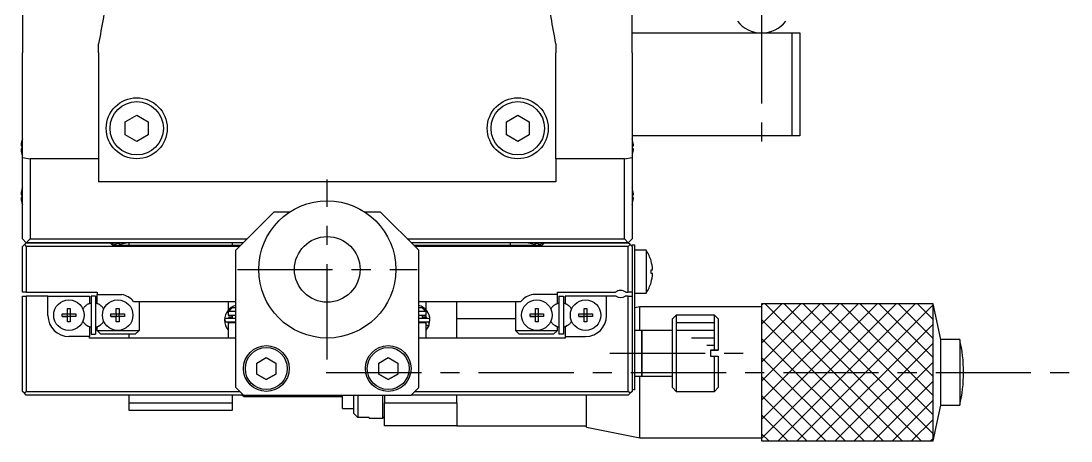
# Model space of a CAD drawing. Extents: x -524 to 387, y 9 to 736.
# Drawn here: x -176.3 to -38.5, y 322.9 to 378 of the extents above; entities that cross this region are included whole.
import ezdxf

# ---------------------------------------------------------------- set-up
doc = ezdxf.new("R2010")
doc.units = 0
doc.header["$LTSCALE"] = 10
doc.linetypes.add('CENTER', pattern=[2, 1.25, -0.25, 0.25, -0.25])
doc.linetypes.add('DASHED', pattern=[3.5, 2, -1.5])
doc.layers.get('0').update_dxf_attribs({"linetype": 'CONTINUOUS'})
doc.layers.add('CENTER', color=1, linetype='CENTER')

msp = doc.modelspace()

# ---------------------------------------------------------------- linework, layer by layer
at = {"color": 7, "linetype": 'CONTINUOUS'}
for p, q in [((-176.07803, 381.930577), (-176.07803, 373.818982)), ((-96.07803, 373.818982), (-96.07803, 381.930577)), ((-96.07803, 376.429226), (-75.07803, 376.429226)), ((-75.07803, 362.929226), (-75.07803, 376.429226)), ((-75.07803, 376.429226), (-74.07803, 376.429226)), ((-74.07803, 376.429226), (-74.07803, 362.929226)), ((-166.07803, 373.818982), (-166.07803, 374.985984)), ((-106.07803, 374.985984), (-106.07803, 373.818982)), ((-176.07803, 360.105553), (-176.07803, 373.818982)), ((-166.07803, 373.818982), (-166.07803, 359.929226)), ((-106.07803, 359.929226), (-106.07803, 373.818982)), ((-96.07803, 373.818982), (-96.07803, 360.105553)), ((-162.57803, 364.795251), (-161.07803, 365.661277)), ((-161.07803, 365.661277), (-159.57803, 364.795251)), ((-112.57803, 364.795251), (-111.07803, 365.661277)), ((-111.07803, 365.661277), (-109.57803, 364.795251)), ((-162.57803, 363.0632), (-162.57803, 364.795251)), ((-159.57803, 364.795251), (-159.57803, 363.0632)), ((-112.57803, 363.0632), (-112.57803, 364.795251)), ((-109.57803, 364.795251), (-109.57803, 363.0632)), ((-161.07803, 362.197175), (-162.57803, 363.0632)), ((-159.57803, 363.0632), (-161.07803, 362.197175)), ((-111.07803, 362.197175), (-112.57803, 363.0632)), ((-109.57803, 363.0632), (-111.07803, 362.197175)), ((-75.07803, 362.929226), (-96.07803, 362.929226)), ((-74.07803, 362.929226), (-75.07803, 362.929226)), ((-176.267889, 361.609226), (-176.147552, 361.609226)), ((-176.147552, 361.249226), (-176.267889, 361.249226)), ((-176.152174, 362.317842), (-176.147552, 362.315587)), ((-176.152174, 362.317842), (-176.147552, 362.315587)), ((-176.147552, 361.609226), (-176.147552, 361.249226)), ((-96.008508, 362.315587), (-96.003886, 362.317842)), ((-96.008508, 362.315587), (-96.003886, 362.317842)), ((-96.008508, 361.249226), (-96.008508, 361.609226)), ((-96.008508, 361.609226), (-95.888171, 361.609226)), ((-95.888171, 361.249226), (-96.008508, 361.249226)), ((-176.147552, 360.542864), (-176.152174, 360.54061)), ((-176.147552, 360.542864), (-176.152174, 360.54061)), ((-176.07803, 360.105553), (-175.07803, 359.929226)), ((-176.07803, 349.429226), (-176.07803, 360.105553)), ((-175.07803, 359.929226), (-175.07803, 349.429226)), ((-166.07803, 359.929226), (-175.07803, 359.929226)), ((-166.07803, 359.929226), (-166.07803, 356.929226)), ((-106.07803, 359.929226), (-106.07803, 356.929226)), ((-97.07803, 359.929226), (-106.07803, 359.929226)), ((-97.07803, 359.929226), (-96.07803, 360.105553)), ((-97.07803, 349.429226), (-97.07803, 359.929226)), ((-96.07803, 360.105553), (-96.07803, 349.429226)), ((-96.003886, 360.54061), (-96.008508, 360.542864)), ((-96.003886, 360.54061), (-96.008508, 360.542864)), ((-106.07803, 356.929226), (-166.07803, 356.929226)), ((-176.152174, 355.917842), (-176.147552, 355.915587)), ((-176.152174, 355.917842), (-176.147552, 355.915587)), ((-96.008508, 355.915587), (-96.003886, 355.917842)), ((-96.008508, 355.915587), (-96.003886, 355.917842)), ((-176.267889, 355.209226), (-176.147552, 355.209226)), ((-176.147552, 354.849226), (-176.267889, 354.849226)), ((-176.147552, 354.142864), (-176.152174, 354.14061)), ((-176.147552, 354.142864), (-176.152174, 354.14061)), ((-176.147552, 355.209226), (-176.147552, 354.849226)), ((-96.008508, 354.849226), (-96.008508, 355.209226)), ((-96.008508, 355.209226), (-95.888171, 355.209226)), ((-95.888171, 354.849226), (-96.008508, 354.849226)), ((-96.003886, 354.14061), (-96.008508, 354.142864)), ((-96.003886, 354.14061), (-96.008508, 354.142864)), ((-143.07803, 352.929226), (-148.07803, 347.929226)), ((-141.052967, 352.929226), (-143.07803, 352.929226)), ((-129.07803, 352.929226), (-131.103093, 352.929226)), ((-124.07803, 347.929226), (-129.07803, 352.929226)), ((-176.07803, 349.429226), (-175.57803, 348.929226)), ((-175.82803, 348.679226), (-176.07803, 348.429226)), ((-175.57803, 348.929226), (-175.82803, 348.679226)), ((-175.82803, 348.679226), (-175.57803, 348.429226)), ((-175.57803, 348.929226), (-175.07803, 349.429226)), ((-175.57803, 348.929226), (-164.57803, 348.929226)), ((-164.57803, 348.929226), (-175.57803, 348.929226)), ((-175.07803, 349.429226), (-146.57803, 349.429226)), ((-164.22803, 348.579226), (-164.57803, 348.929226)), ((-147.07803, 348.929226), (-164.57803, 348.929226)), ((-164.466646, 348.855082), (-164.464391, 348.859704)), ((-164.466646, 348.855082), (-164.464391, 348.859704)), ((-163.75803, 348.859704), (-163.39803, 348.859704)), ((-163.75803, 348.739367), (-163.75803, 348.859704)), ((-163.39803, 348.859704), (-163.39803, 348.739367)), ((-162.691668, 348.859704), (-162.689414, 348.855082)), ((-162.691668, 348.859704), (-162.689414, 348.855082)), ((-162.07803, 348.579226), (-162.07803, 348.929226)), ((-148.57803, 348.929226), (-148.57803, 348.579226)), ((-125.57803, 349.429226), (-97.07803, 349.429226)), ((-107.57803, 348.929226), (-125.07803, 348.929226)), ((-112.07803, 348.929226), (-112.07803, 348.579226)), ((-109.466646, 348.855082), (-109.464391, 348.859704)), ((-109.466646, 348.855082), (-109.464391, 348.859704)), ((-108.75803, 348.859704), (-108.39803, 348.859704)), ((-108.75803, 348.739367), (-108.75803, 348.859704)), ((-108.39803, 348.859704), (-108.39803, 348.739367)), ((-107.57803, 348.929226), (-107.92803, 348.579226)), ((-107.691668, 348.859704), (-107.689414, 348.855082)), ((-107.691668, 348.859704), (-107.689414, 348.855082)), ((-107.57803, 348.929226), (-96.57803, 348.929226)), ((-96.57803, 348.929226), (-107.57803, 348.929226)), ((-97.07803, 349.429226), (-96.57803, 348.929226)), ((-96.57803, 348.929226), (-96.07803, 349.429226)), ((-96.32803, 348.679226), (-96.57803, 348.929226)), ((-96.57803, 348.429226), (-96.32803, 348.679226)), ((-96.07803, 348.429226), (-96.32803, 348.679226)), ((-96.07803, 348.629226), (-95.77803, 348.629226)), ((-96.07803, 348.429226), (-96.07803, 348.629226)), ((-95.77803, 348.629226), (-95.77803, 346.629226)), ((-176.07803, 342.429226), (-176.07803, 348.429226)), ((-175.57803, 348.429226), (-175.57803, 342.429226)), ((-147.57803, 348.429226), (-175.57803, 348.429226)), ((-147.42803, 348.579226), (-164.22803, 348.579226)), ((-148.07803, 329.929226), (-148.07803, 347.929226)), ((-107.92803, 348.579226), (-124.72803, 348.579226)), ((-96.57803, 348.429226), (-124.57803, 348.429226)), ((-124.07803, 329.929226), (-124.07803, 347.929226)), ((-96.57803, 342.429226), (-96.57803, 348.429226)), ((-96.07803, 348.429226), (-96.07803, 342.429226)), ((-94.235567, 347.929226), (-95.77803, 347.929226)), ((-94.235567, 347.929226), (-94.235567, 342.329226)), ((-95.77803, 346.629226), (-95.77803, 331.629226)), ((-93.584825, 346.528365), (-93.578657, 346.531374)), ((-93.584825, 344.869226), (-93.584825, 345.389226)), ((-93.584825, 345.389226), (-93.391568, 345.389226)), ((-93.391568, 344.869226), (-93.584825, 344.869226)), ((-93.578657, 343.727078), (-93.584825, 343.730087)), ((-175.57803, 342.429226), (-176.07803, 342.429226)), ((-176.07803, 329.429226), (-176.07803, 341.929226)), ((-176.07803, 341.929226), (-175.57803, 341.929226)), ((-175.57803, 342.429226), (-166.27803, 342.429226)), ((-175.57803, 341.929226), (-175.57803, 329.429226)), ((-172.72803, 341.929226), (-175.57803, 341.929226)), ((-172.72803, 339.379226), (-172.72803, 341.929226)), ((-172.72803, 341.929226), (-167.27803, 341.929226)), ((-167.27803, 341.929226), (-167.27803, 340.973638)), ((-167.07803, 341.929226), (-167.07803, 336.929226)), ((-166.47803, 341.929226), (-167.07803, 341.929226)), ((-167.07803, 341.929226), (-167.07803, 340.988121)), ((-166.47803, 341.929226), (-166.47803, 336.929226)), ((-166.27803, 342.429226), (-166.27803, 342.129226)), ((-166.27803, 342.129226), (-163.056015, 342.129226)), ((-166.27803, 340.973638), (-166.27803, 342.129226)), ((-105.87803, 342.129226), (-109.100045, 342.129226)), ((-105.87803, 342.429226), (-98.239468, 342.429226)), ((-105.87803, 342.129226), (-105.87803, 342.429226)), ((-105.87803, 340.973638), (-105.87803, 342.129226)), ((-105.67803, 341.929226), (-105.67803, 336.929226)), ((-105.67803, 341.929226), (-105.07803, 341.929226)), ((-105.07803, 341.929226), (-105.07803, 336.929226)), ((-105.07803, 341.929226), (-105.07803, 340.988121)), ((-104.87803, 341.929226), (-104.87803, 340.973638)), ((-99.42803, 341.929226), (-104.87803, 341.929226)), ((-99.42803, 339.379226), (-99.42803, 341.929226)), ((-98.17803, 341.929226), (-99.42803, 341.929226)), ((-96.57803, 341.929226), (-96.97803, 341.929226)), ((-96.916592, 342.429226), (-96.57803, 342.429226)), ((-96.07803, 342.429226), (-96.57803, 342.429226)), ((-96.57803, 329.429226), (-96.57803, 341.929226)), ((-96.57803, 341.929226), (-96.07803, 341.929226)), ((-96.07803, 342.429226), (-96.07803, 341.929226)), ((-96.07803, 341.929226), (-96.07803, 329.429226)), ((-95.77803, 342.329226), (-94.235567, 342.329226)), ((-167.27803, 340.973638), (-167.57178, 340.804041)), ((-167.07803, 341.079226), (-167.07803, 340.988121)), ((-167.07803, 341.079226), (-167.07803, 340.988121)), ((-167.07803, 341.079226), (-167.07803, 340.988121)), ((-167.07803, 341.079226), (-167.07803, 340.988121)), ((-167.07803, 341.079226), (-167.07803, 340.988121)), ((-167.07803, 341.079226), (-167.07803, 340.988121)), ((-167.07803, 341.079226), (-167.07803, 340.988121)), ((-167.07803, 341.079226), (-167.07803, 340.988121)), ((-167.07803, 341.079226), (-167.07803, 340.988121)), ((-167.07803, 341.079226), (-167.07803, 340.988121)), ((-167.07803, 341.079226), (-167.07803, 337.779226)), ((-167.07803, 341.079226), (-167.07803, 340.988121)), ((-167.07803, 341.079226), (-167.07803, 340.988121)), ((-167.07803, 341.079226), (-167.07803, 340.988121)), ((-167.07803, 341.079226), (-167.07803, 340.988121)), ((-167.07803, 341.079226), (-167.07803, 340.988121)), ((-167.07803, 341.079226), (-167.07803, 340.988121)), ((-167.07803, 341.079226), (-167.07803, 340.988121)), ((-167.07803, 341.079226), (-167.07803, 340.988121)), ((-167.07803, 341.079226), (-167.07803, 340.988121)), ((-165.98428, 340.804041), (-166.27803, 340.973638)), ((-161.498968, 341.229226), (-148.07803, 341.229226)), ((-160.77803, 341.229226), (-160.77803, 337.429226)), ((-149.07803, 341.229226), (-149.07803, 340.082616)), ((-149.023713, 339.929226), (-148.494545, 340.429226)), ((-148.494545, 340.429226), (-148.07803, 340.429226)), ((-124.07803, 341.229226), (-110.657092, 341.229226)), ((-124.07803, 340.429226), (-123.661515, 340.429226)), ((-123.661515, 340.429226), (-123.132347, 339.929226)), ((-123.07803, 340.07461), (-123.07803, 341.229226)), ((-119.07803, 336.429226), (-119.07803, 341.229226)), ((-111.37803, 341.229226), (-111.37803, 337.429226)), ((-106.17178, 340.804041), (-105.87803, 340.973638)), ((-105.07803, 341.079226), (-105.07803, 340.988121)), ((-105.07803, 341.079226), (-105.07803, 340.988121)), ((-105.07803, 341.079226), (-105.07803, 340.988121)), ((-105.07803, 341.079226), (-105.07803, 340.988121)), ((-105.07803, 341.079226), (-105.07803, 340.988121)), ((-105.07803, 341.079226), (-105.07803, 340.988121)), ((-105.07803, 341.079226), (-105.07803, 340.988121)), ((-105.07803, 341.079226), (-105.07803, 340.988121)), ((-105.07803, 341.079226), (-105.07803, 340.988121)), ((-105.07803, 341.079226), (-105.07803, 340.988121)), ((-105.07803, 341.079226), (-105.07803, 340.988121)), ((-105.07803, 341.079226), (-105.07803, 340.988121)), ((-105.07803, 341.079226), (-105.07803, 340.988121)), ((-105.07803, 341.079226), (-105.07803, 340.988121)), ((-105.07803, 341.079226), (-105.07803, 340.988121)), ((-105.07803, 341.079226), (-105.07803, 340.988121)), ((-105.07803, 341.079226), (-105.07803, 337.779226)), ((-105.07803, 341.079226), (-105.07803, 340.988121)), ((-105.07803, 341.079226), (-105.07803, 340.988121)), ((-105.07803, 341.079226), (-105.07803, 340.988121)), ((-105.07803, 341.079226), (-105.07803, 340.988121)), ((-105.07803, 341.079226), (-105.07803, 340.988121)), ((-105.07803, 341.079226), (-105.07803, 340.988121)), ((-105.07803, 341.079226), (-105.07803, 340.988121)), ((-105.07803, 341.079226), (-105.07803, 340.988121)), ((-105.07803, 341.079226), (-105.07803, 340.988121)), ((-105.07803, 341.079226), (-105.07803, 340.988121)), ((-105.07803, 341.079226), (-105.07803, 340.988121)), ((-105.07803, 341.079226), (-105.07803, 340.988121)), ((-105.07803, 341.079226), (-105.07803, 340.988121)), ((-105.07803, 341.079226), (-105.07803, 340.988121)), ((-105.07803, 341.079226), (-105.07803, 340.988121)), ((-104.87803, 340.973638), (-104.58428, 340.804041)), ((-95.07803, 340.529226), (-95.77803, 340.389226)), ((-95.07803, 337.429226), (-95.07803, 340.529226)), ((-79.07803, 340.529226), (-95.07803, 340.529226)), ((-79.07803, 340.929226), (-79.07803, 331.929226)), ((-56.57803, 340.929226), (-79.07803, 340.929226)), ((-56.57803, 322.929226), (-56.57803, 340.929226)), ((-55.57803, 336.229226), (-56.57803, 340.929226)), ((-170.864391, 339.609226), (-170.15803, 339.609226)), ((-170.864391, 339.249226), (-170.864391, 339.609226)), ((-170.15803, 339.249226), (-170.864391, 339.249226)), ((-170.864391, 339.249226), (-170.15803, 339.249226)), ((-170.15803, 340.315587), (-169.79803, 340.315587)), ((-170.15803, 339.609226), (-170.15803, 340.315587)), ((-170.147658, 339.598854), (-170.15803, 339.609226)), ((-170.147658, 339.259598), (-170.15803, 339.249226)), ((-170.15803, 338.542864), (-170.15803, 339.249226)), ((-170.147658, 339.598854), (-169.808402, 339.598854)), ((-170.147658, 339.259598), (-170.147658, 339.598854)), ((-169.808402, 339.259598), (-170.147658, 339.259598)), ((-169.808402, 339.598854), (-169.79803, 339.609226)), ((-169.808402, 339.598854), (-169.808402, 339.259598)), ((-169.808402, 339.259598), (-169.79803, 339.249226)), ((-169.79803, 340.315587), (-169.79803, 339.609226)), ((-169.79803, 339.609226), (-169.091668, 339.609226)), ((-169.79803, 339.249226), (-169.79803, 338.542864)), ((-169.091668, 339.249226), (-169.79803, 339.249226)), ((-169.091668, 339.249226), (-169.79803, 339.249226)), ((-169.091668, 339.609226), (-169.091668, 339.249226)), ((-164.464391, 339.609226), (-163.75803, 339.609226)), ((-164.464391, 339.249226), (-164.464391, 339.609226)), ((-163.75803, 339.249226), (-164.464391, 339.249226)), ((-164.464391, 339.249226), (-163.75803, 339.249226)), ((-163.75803, 340.315587), (-163.39803, 340.315587)), ((-163.75803, 339.609226), (-163.75803, 340.315587)), ((-163.747658, 339.598854), (-163.75803, 339.609226)), ((-163.747658, 339.259598), (-163.75803, 339.249226)), ((-163.75803, 338.542864), (-163.75803, 339.249226)), ((-163.747658, 339.598854), (-163.408402, 339.598854)), ((-163.747658, 339.259598), (-163.747658, 339.598854)), ((-163.408402, 339.259598), (-163.747658, 339.259598)), ((-163.408402, 339.598854), (-163.39803, 339.609226)), ((-163.408402, 339.598854), (-163.408402, 339.259598)), ((-163.408402, 339.259598), (-163.39803, 339.249226)), ((-163.39803, 340.315587), (-163.39803, 339.609226)), ((-163.39803, 339.609226), (-162.691668, 339.609226)), ((-163.39803, 339.249226), (-163.39803, 338.542864)), ((-162.691668, 339.249226), (-163.39803, 339.249226)), ((-162.691668, 339.249226), (-163.39803, 339.249226)), ((-162.691668, 339.609226), (-162.691668, 339.249226)), ((-148.07803, 339.00872), (-149.333659, 339.00872)), ((-149.07803, 340.081868), (-149.07803, 340.081766)), ((-149.023713, 339.929226), (-149.07803, 339.929226)), ((-149.07803, 339.929226), (-149.07803, 339.429226)), ((-149.07803, 339.429226), (-148.07803, 339.429226)), ((-149.043927, 339.229226), (-148.57803, 339.229226)), ((-148.07803, 339.929226), (-149.023713, 339.929226)), ((-148.57803, 339.429226), (-148.57803, 339.00872)), ((-123.132347, 339.929226), (-124.07803, 339.929226)), ((-124.07803, 339.429226), (-123.07803, 339.429226)), ((-122.821342, 338.999492), (-124.07803, 338.999492)), ((-123.57803, 338.999492), (-123.57803, 339.429226)), ((-123.57803, 339.229226), (-123.113483, 339.229226)), ((-123.190609, 339.429263), (-123.061738, 338.999543)), ((-123.07803, 339.929226), (-123.132347, 339.929226)), ((-123.07803, 339.429226), (-123.07803, 339.929226)), ((-109.464391, 339.609226), (-108.75803, 339.609226)), ((-109.464391, 339.249226), (-109.464391, 339.609226)), ((-108.75803, 339.249226), (-109.464391, 339.249226)), ((-109.464391, 339.249226), (-108.75803, 339.249226)), ((-108.75803, 340.315587), (-108.39803, 340.315587)), ((-108.75803, 339.609226), (-108.75803, 340.315587)), ((-108.747658, 339.598854), (-108.75803, 339.609226)), ((-108.747658, 339.259598), (-108.75803, 339.249226)), ((-108.75803, 338.542864), (-108.75803, 339.249226)), ((-108.747658, 339.598854), (-108.408402, 339.598854)), ((-108.747658, 339.259598), (-108.747658, 339.598854)), ((-108.408402, 339.259598), (-108.747658, 339.259598)), ((-108.408402, 339.598854), (-108.39803, 339.609226)), ((-108.408402, 339.598854), (-108.408402, 339.259598)), ((-108.408402, 339.259598), (-108.39803, 339.249226)), ((-108.39803, 340.315587), (-108.39803, 339.609226)), ((-108.39803, 339.609226), (-107.691668, 339.609226)), ((-108.39803, 339.249226), (-108.39803, 338.542864)), ((-107.691668, 339.249226), (-108.39803, 339.249226)), ((-107.691668, 339.249226), (-108.39803, 339.249226)), ((-107.691668, 339.609226), (-107.691668, 339.249226)), ((-103.064391, 339.609226), (-102.35803, 339.609226)), ((-103.064391, 339.249226), (-103.064391, 339.609226)), ((-102.35803, 339.249226), (-103.064391, 339.249226)), ((-103.064391, 339.249226), (-102.35803, 339.249226)), ((-102.35803, 340.315587), (-101.99803, 340.315587)), ((-102.35803, 339.609226), (-102.35803, 340.315587)), ((-102.347658, 339.598854), (-102.35803, 339.609226)), ((-102.347658, 339.259598), (-102.35803, 339.249226)), ((-102.35803, 338.542864), (-102.35803, 339.249226)), ((-102.347658, 339.598854), (-102.008402, 339.598854)), ((-102.347658, 339.259598), (-102.347658, 339.598854)), ((-102.008402, 339.259598), (-102.347658, 339.259598)), ((-102.008402, 339.598854), (-101.99803, 339.609226)), ((-102.008402, 339.598854), (-102.008402, 339.259598)), ((-102.008402, 339.259598), (-101.99803, 339.249226)), ((-101.99803, 340.315587), (-101.99803, 339.609226)), ((-101.99803, 339.609226), (-101.291668, 339.609226)), ((-101.99803, 339.249226), (-101.99803, 338.542864)), ((-101.291668, 339.249226), (-101.99803, 339.249226)), ((-101.291668, 339.249226), (-101.99803, 339.249226)), ((-101.291668, 339.609226), (-101.291668, 339.249226)), ((-90.27803, 339.429226), (-90.77803, 338.929226)), ((-90.27803, 339.429226), (-90.27803, 334.429226)), ((-85.27803, 339.429226), (-90.27803, 339.429226)), ((-85.27803, 334.829226), (-85.27803, 339.429226)), ((-84.77803, 338.929226), (-85.27803, 339.429226)), ((-169.79803, 338.542864), (-170.15803, 338.542864)), ((-167.57178, 338.054411), (-167.27803, 337.884814)), ((-167.27803, 337.884814), (-167.27803, 336.629226)), ((-167.07803, 337.87033), (-167.07803, 337.779226)), ((-167.07803, 337.87033), (-167.07803, 337.779226)), ((-167.07803, 337.87033), (-167.07803, 337.779226)), ((-167.07803, 337.87033), (-167.07803, 337.779226)), ((-167.07803, 337.87033), (-167.07803, 337.779226)), ((-167.07803, 337.87033), (-167.07803, 337.779226)), ((-167.07803, 337.87033), (-167.07803, 337.779226)), ((-167.07803, 337.87033), (-167.07803, 337.779226)), ((-167.07803, 337.87033), (-167.07803, 337.779226)), ((-167.07803, 337.87033), (-167.07803, 337.779226)), ((-167.07803, 337.87033), (-167.07803, 337.779226)), ((-167.07803, 337.87033), (-167.07803, 337.779226)), ((-167.07803, 337.87033), (-167.07803, 337.779226)), ((-167.07803, 337.87033), (-167.07803, 337.779226)), ((-167.07803, 337.87033), (-167.07803, 337.779226)), ((-167.07803, 337.87033), (-167.07803, 337.779226)), ((-167.07803, 337.87033), (-167.07803, 336.929226)), ((-167.07803, 337.87033), (-167.07803, 337.779226)), ((-167.07803, 337.87033), (-167.07803, 337.779226)), ((-167.07803, 337.87033), (-167.07803, 337.779226)), ((-167.07803, 337.87033), (-167.07803, 337.779226)), ((-167.07803, 337.87033), (-167.07803, 337.779226)), ((-167.07803, 337.87033), (-167.07803, 337.779226)), ((-167.07803, 337.87033), (-167.07803, 337.779226)), ((-167.07803, 337.87033), (-167.07803, 337.779226)), ((-167.07803, 337.87033), (-167.07803, 337.779226)), ((-167.07803, 337.87033), (-167.07803, 337.779226)), ((-167.07803, 337.87033), (-167.07803, 337.779226)), ((-167.07803, 337.87033), (-167.07803, 337.779226)), ((-167.07803, 337.87033), (-167.07803, 337.779226)), ((-167.07803, 337.87033), (-167.07803, 337.779226)), ((-167.07803, 337.87033), (-167.07803, 337.779226)), ((-166.27803, 337.884814), (-165.98428, 338.054411)), ((-166.27803, 337.429226), (-166.27803, 337.884814)), ((-163.39803, 338.542864), (-163.75803, 338.542864)), ((-149.425376, 338.07076), (-149.425008, 338.069607)), ((-149.425008, 338.069607), (-149.424261, 338.067291)), ((-149.424261, 338.067291), (-149.423871, 338.066093)), ((-149.423871, 338.066093), (-149.423336, 338.06446)), ((-149.423336, 338.06446), (-149.423025, 338.063519)), ((-149.423025, 338.063519), (-149.422533, 338.062034)), ((-149.422533, 338.062034), (-149.422222, 338.061102)), ((-149.422222, 338.061102), (-149.421505, 338.058972)), ((-149.421505, 338.058972), (-149.403766, 338.011982)), ((-149.403712, 338.015539), (-149.404062, 338.013414)), ((-149.404062, 338.013414), (-149.403287, 338.013732)), ((-149.403766, 338.011982), (-149.404062, 338.013414)), ((-149.402749, 338.012239), (-149.389793, 337.981983)), ((-149.333659, 338.55872), (-148.07803, 338.55872)), ((-149.068492, 338.429212), (-149.093277, 338.558702)), ((-148.07803, 338.429226), (-149.07803, 338.429226)), ((-149.07803, 338.429226), (-149.07803, 336.429226)), ((-148.968807, 338.429267), (-148.734107, 338.55872)), ((-148.57803, 338.55872), (-148.57803, 338.429226)), ((-124.07803, 338.549492), (-122.821342, 338.549492)), ((-123.07803, 338.429226), (-124.07803, 338.429226)), ((-123.57803, 338.429226), (-123.57803, 338.549492)), ((-123.420894, 338.549492), (-123.192177, 338.429233)), ((-122.756011, 337.994088), (-123.078057, 338.102457)), ((-123.07803, 336.429226), (-123.07803, 338.429226)), ((-123.064437, 338.105971), (-123.07803, 338.112857)), ((-123.077861, 337.474872), (-122.752162, 338.003226)), ((-123.050205, 338.098984), (-123.064437, 338.105971)), ((-123.03542, 338.091941), (-123.050205, 338.098984)), ((-123.020173, 338.084883), (-123.03542, 338.091941)), ((-123.004554, 338.077854), (-123.020173, 338.084883)), ((-122.988659, 338.070895), (-123.004554, 338.077854)), ((-122.972584, 338.064049), (-122.988659, 338.070895)), ((-122.956426, 338.057357), (-122.972584, 338.064049)), ((-122.940282, 338.050859), (-122.956426, 338.057357)), ((-122.92425, 338.044596), (-122.940282, 338.050859)), ((-122.908427, 338.038604), (-122.92425, 338.044596)), ((-122.892909, 338.03292), (-122.908427, 338.038604)), ((-122.877789, 338.027579), (-122.892909, 338.03292)), ((-122.863159, 338.022612), (-122.877789, 338.027579)), ((-122.849108, 338.01805), (-122.863159, 338.022612)), ((-122.83572, 338.01392), (-122.849108, 338.01805)), ((-122.823076, 338.010247), (-122.83572, 338.01392)), ((-122.811253, 338.007054), (-122.823076, 338.010247)), ((-122.800323, 338.00436), (-122.811253, 338.007054)), ((-122.79035, 338.00218), (-122.800323, 338.00436)), ((-122.781397, 338.000529), (-122.79035, 338.00218)), ((-122.773516, 337.999416), (-122.781397, 338.000529)), ((-122.766755, 337.998848), (-122.773516, 337.999416)), ((-122.770443, 337.960897), (-122.756742, 337.992377)), ((-122.761156, 337.998828), (-122.766755, 337.998848)), ((-122.756752, 337.999357), (-122.761156, 337.998828)), ((-122.753569, 338.000431), (-122.756752, 337.999357)), ((-122.756742, 337.992377), (-122.59781, 338.745851)), ((-122.756539, 338.000005), (-122.756011, 337.994088)), ((-122.751628, 338.002044), (-122.753569, 338.000431)), ((-122.752492, 338.558247), (-122.75327, 338.560079)), ((-122.739366, 338.524946), (-122.752492, 338.558247)), ((-122.750939, 338.004185), (-122.751628, 338.002044)), ((-122.751235, 338.002754), (-122.738898, 338.034341)), ((-122.72792, 338.491043), (-122.739366, 338.524946)), ((-122.738898, 338.034341), (-122.727512, 338.068273)), ((-122.718182, 338.456621), (-122.72792, 338.491043)), ((-122.727512, 338.068273), (-122.717838, 338.102721)), ((-122.710176, 338.421764), (-122.718182, 338.456621)), ((-122.717838, 338.102721), (-122.709897, 338.137601)), ((-122.703921, 338.386557), (-122.710176, 338.421764)), ((-122.709897, 338.137601), (-122.70371, 338.172825)), ((-122.699432, 338.351087), (-122.703921, 338.386557)), ((-122.70371, 338.172825), (-122.69929, 338.208308)), ((-122.69672, 338.31544), (-122.699432, 338.351087)), ((-122.69929, 338.208308), (-122.696649, 338.243963)), ((-122.695791, 338.279703), (-122.69672, 338.31544)), ((-122.696649, 338.243963), (-122.695791, 338.279703)), ((-111.37803, 338.929226), (-119.07803, 338.929226)), ((-108.39803, 338.542864), (-108.75803, 338.542864)), ((-105.87803, 337.884814), (-106.17178, 338.054411)), ((-105.87803, 337.429226), (-105.87803, 337.884814)), ((-105.07803, 337.87033), (-105.07803, 337.779226)), ((-105.07803, 337.87033), (-105.07803, 337.779226)), ((-105.07803, 337.87033), (-105.07803, 337.779226)), ((-105.07803, 337.87033), (-105.07803, 337.779226)), ((-105.07803, 337.87033), (-105.07803, 337.779226)), ((-105.07803, 337.87033), (-105.07803, 337.779226)), ((-105.07803, 337.87033), (-105.07803, 337.779226)), ((-105.07803, 337.87033), (-105.07803, 337.779226)), ((-105.07803, 337.87033), (-105.07803, 336.929226)), ((-105.07803, 337.87033), (-105.07803, 337.779226)), ((-105.07803, 337.87033), (-105.07803, 337.779226)), ((-105.07803, 337.87033), (-105.07803, 337.779226)), ((-105.07803, 337.87033), (-105.07803, 337.779226)), ((-105.07803, 337.87033), (-105.07803, 337.779226)), ((-105.07803, 337.87033), (-105.07803, 337.779226)), ((-105.07803, 337.87033), (-105.07803, 337.779226)), ((-104.58428, 338.054411), (-104.87803, 337.884814)), ((-104.87803, 337.884814), (-104.87803, 336.629226)), ((-101.99803, 338.542864), (-102.35803, 338.542864)), ((-90.77803, 334.429226), (-90.77803, 338.929226)), ((-84.77803, 338.929226), (-84.77803, 334.829226)), ((-167.27803, 336.629226), (-169.97803, 336.629226)), ((-167.27803, 336.429226), (-167.27803, 336.629226)), ((-148.07803, 336.429226), (-167.27803, 336.429226)), ((-167.07803, 336.929226), (-166.47803, 336.929226)), ((-166.27803, 337.429226), (-163.57803, 337.429226)), ((-165.77803, 336.929226), (-166.27803, 337.429226)), ((-161.27803, 336.929226), (-165.77803, 336.929226)), ((-163.57803, 337.429226), (-160.77803, 337.429226)), ((-162.07803, 336.429226), (-162.07803, 336.929226)), ((-160.77803, 337.429226), (-161.27803, 336.929226)), ((-104.87803, 336.429226), (-124.07803, 336.429226)), ((-111.37803, 337.429226), (-108.57803, 337.429226)), ((-110.87803, 336.929226), (-111.37803, 337.429226)), ((-106.37803, 336.929226), (-110.87803, 336.929226)), ((-108.57803, 337.429226), (-105.87803, 337.429226)), ((-105.87803, 337.429226), (-106.37803, 336.929226)), ((-105.07803, 336.929226), (-105.67803, 336.929226)), ((-104.87803, 336.629226), (-104.87803, 336.429226)), ((-104.87803, 336.629226), (-102.17803, 336.629226)), ((-94.77803, 337.429226), (-95.77803, 337.429226)), ((-94.77803, 337.429226), (-94.77803, 334.429226)), ((-94.77803, 334.429226), (-94.77803, 337.429226)), ((-90.77803, 337.429226), (-94.77803, 337.429226)), ((-55.57803, 327.629226), (-55.57803, 336.229226)), ((-53.07803, 336.229226), (-55.57803, 336.229226)), ((-53.07803, 336.229226), (-53.07803, 327.629226)), ((-145.32803, 333.150914), (-144.07803, 333.872602)), ((-144.07803, 333.872602), (-142.82803, 333.150914)), ((-129.32803, 333.150914), (-128.07803, 333.872602)), ((-128.07803, 333.872602), (-126.82803, 333.150914)), ((-94.77803, 334.429226), (-94.77803, 331.429226)), ((-94.77803, 331.429226), (-94.77803, 334.429226)), ((-90.77803, 329.929226), (-90.77803, 334.429226)), ((-90.27803, 334.429226), (-90.27803, 329.429226)), ((-85.77803, 334.829226), (-85.77803, 334.029226)), ((-85.77803, 334.829226), (-85.27803, 334.829226)), ((-85.27803, 334.829226), (-85.77803, 334.829226)), ((-85.77803, 334.029226), (-85.27803, 334.029226)), ((-84.77803, 334.829226), (-85.27803, 334.829226)), ((-85.27803, 334.829226), (-84.77803, 334.829226)), ((-85.27803, 329.429226), (-85.27803, 334.029226)), ((-85.27803, 334.029226), (-84.77803, 334.029226)), ((-84.77803, 334.029226), (-84.77803, 329.929226)), ((-145.32803, 331.707538), (-145.32803, 333.150914)), ((-142.82803, 333.150914), (-142.82803, 331.707538)), ((-129.32803, 331.707538), (-129.32803, 333.150914)), ((-126.82803, 333.150914), (-126.82803, 331.707538)), ((-144.07803, 330.98585), (-145.32803, 331.707538)), ((-145.32803, 331.707538), (-144.07803, 330.98585)), ((-142.82803, 331.707538), (-144.07803, 330.98585)), ((-144.07803, 330.98585), (-142.82803, 331.707538)), ((-128.07803, 330.98585), (-129.32803, 331.707538)), ((-129.32803, 331.707538), (-128.07803, 330.98585)), ((-126.82803, 331.707538), (-128.07803, 330.98585)), ((-128.07803, 330.98585), (-126.82803, 331.707538)), ((-95.77803, 331.629226), (-95.77803, 329.629226)), ((-95.77803, 331.429226), (-94.77803, 331.429226)), ((-95.07803, 323.329226), (-95.07803, 331.429226)), ((-94.77803, 331.429226), (-90.77803, 331.429226)), ((-79.07803, 331.929226), (-79.07803, 322.929226)), ((-175.82803, 329.179226), (-176.07803, 329.429226)), ((-175.57803, 329.429226), (-175.82803, 329.179226)), ((-175.57803, 329.429226), (-147.57803, 329.429226)), ((-148.07803, 329.929226), (-147.07803, 328.929226)), ((-125.07803, 328.929226), (-124.07803, 329.929226)), ((-124.57803, 329.429226), (-96.57803, 329.429226)), ((-96.32803, 329.179226), (-96.57803, 329.429226)), ((-96.07803, 329.429226), (-96.32803, 329.179226)), ((-95.77803, 329.629226), (-96.07803, 329.629226)), ((-90.77803, 329.929226), (-90.27803, 329.429226)), ((-90.27803, 329.429226), (-85.27803, 329.429226)), ((-85.27803, 329.429226), (-84.77803, 329.929226)), ((-175.57803, 328.929226), (-175.82803, 329.179226)), ((-147.07803, 328.929226), (-175.57803, 328.929226)), ((-162.07803, 327.929226), (-162.07803, 328.929226)), ((-148.57803, 328.929226), (-148.57803, 327.929226)), ((-147.07803, 328.929226), (-125.07803, 328.929226)), ((-147.01085, 328.929226), (-147.01085, 328.754226)), ((-147.01085, 328.754226), (-134.07803, 328.754226)), ((-134.07803, 327.481784), (-134.07803, 328.929226)), ((-132.57803, 326.520899), (-132.57803, 328.929226)), ((-132.07803, 328.929226), (-132.07803, 326.013146)), ((-128.77803, 325.929226), (-128.77803, 328.929226)), ((-128.57803, 328.929226), (-128.57803, 327.929226)), ((-96.57803, 328.929226), (-125.07803, 328.929226)), ((-119.07803, 327.929226), (-119.07803, 328.929226)), ((-102.07803, 324.729226), (-102.07803, 328.929226)), ((-96.57803, 328.929226), (-96.32803, 329.179226)), ((-162.07803, 327.929226), (-148.57803, 327.929226)), ((-162.07803, 326.929226), (-162.07803, 327.929226)), ((-148.57803, 326.929226), (-162.07803, 326.929226)), ((-148.57803, 327.929226), (-148.57803, 326.929226)), ((-134.07803, 327.179226), (-134.07803, 327.481784)), ((-134.07803, 327.179226), (-132.57803, 327.179226)), ((-132.57803, 326.520899), (-132.57803, 327.285667)), ((-128.57803, 324.929226), (-128.57803, 327.929226)), ((-128.57803, 327.929226), (-119.07803, 327.929226)), ((-119.07803, 327.929226), (-119.07803, 324.929226)), ((-56.57803, 322.929226), (-55.57803, 327.629226)), ((-55.57803, 327.629226), (-53.07803, 327.629226)), ((-132.07803, 326.013146), (-132.57803, 326.520899)), ((-130.57803, 326.013146), (-132.07803, 326.013146)), ((-130.57803, 325.929226), (-130.57803, 326.013146)), ((-130.57803, 325.929226), (-130.57803, 326.013146)), ((-130.57803, 325.929226), (-128.77803, 325.929226)), ((-128.77803, 325.929226), (-128.57803, 326.129226)), ((-119.07803, 324.929226), (-128.57803, 324.929226)), ((-119.07803, 324.929226), (-102.07803, 324.929226)), ((-102.07803, 324.729226), (-95.07803, 323.329226)), ((-95.07803, 323.329226), (-79.07803, 323.329226)), ((-79.07803, 322.929226), (-56.57803, 322.929226))]:
    msp.add_line(p, q, dxfattribs=at)
at = {"color": 3, "linetype": 'CONTINUOUS'}
for p, q in [((-79.07803, 340.764715), (-78.913518, 340.929226)), ((-79.07803, 338.264715), (-76.413518, 340.929226)), ((-79.07803, 335.764715), (-73.913518, 340.929226)), ((-79.07803, 333.264715), (-71.413518, 340.929226)), ((-79.07803, 330.764715), (-68.913518, 340.929226)), ((-79.07803, 328.264715), (-66.413518, 340.929226)), ((-79.07803, 325.764715), (-63.913518, 340.929226)), ((-79.07803, 323.264715), (-61.413518, 340.929226)), ((-78.630422, 340.929226), (-60.630422, 322.929226)), ((-76.913518, 322.929226), (-58.913518, 340.929226)), ((-76.130422, 340.929226), (-58.130422, 322.929226)), ((-74.413518, 322.929226), (-56.57803, 340.764715)), ((-73.630422, 340.929226), (-56.57803, 323.876834)), ((-71.130422, 340.929226), (-56.57803, 326.376834)), ((-68.630422, 340.929226), (-56.57803, 328.876834)), ((-66.130422, 340.929226), (-56.57803, 331.376834)), ((-63.630422, 340.929226), (-56.57803, 333.876834)), ((-61.130422, 340.929226), (-56.57803, 336.376834)), ((-58.630422, 340.929226), (-56.57803, 338.876834)), ((-85.27803, 338.429226), (-90.27803, 338.429226)), ((-79.07803, 338.876834), (-63.130422, 322.929226)), ((-71.913518, 322.929226), (-56.57803, 338.264715)), ((-85.27803, 337.429226), (-90.27803, 337.429226)), ((-85.27803, 336.429226), (-88.27803, 336.429226)), ((-79.07803, 336.376834), (-65.630422, 322.929226)), ((-85.27803, 335.429226), (-86.27803, 335.429226)), ((-69.413518, 322.929226), (-56.57803, 335.764715)), ((-79.07803, 333.876834), (-68.130422, 322.929226)), ((-66.913518, 322.929226), (-56.57803, 333.264715)), ((-79.07803, 331.376834), (-70.630422, 322.929226)), ((-64.413518, 322.929226), (-56.57803, 330.764715)), ((-79.07803, 328.876834), (-73.130422, 322.929226)), ((-61.913518, 322.929226), (-56.57803, 328.264715)), ((-79.07803, 326.376834), (-75.630422, 322.929226)), ((-59.413518, 322.929226), (-56.57803, 325.764715)), ((-79.07803, 323.876834), (-78.130422, 322.929226)), ((-56.913518, 322.929226), (-56.57803, 323.264715))]:
    msp.add_line(p, q, dxfattribs=at)
at = {"color": 3, "linetype": 'DASHED'}
for p, q in [((-56.57803, 340.929226), (-79.07803, 340.929226)), ((-79.07803, 340.929226), (-79.07803, 322.929226)), ((-56.57803, 322.929226), (-56.57803, 340.929226)), ((-79.07803, 322.929226), (-56.57803, 322.929226))]:
    msp.add_line(p, q, dxfattribs=at)
at = {"color": 7, "linetype": 'CONTINUOUS'}
for centre, radius in [((-161.078001, 363.931332), 3.999972), ((-111.077982, 363.929433), 3.999952), ((-161.07803, 363.929226), 3.5), ((-111.07803, 363.929226), 3.5), ((-136.07803, 345.429226), 9), ((-136.07803, 345.429226), 4.3), ((-169.97803, 339.429226), 2), ((-163.57803, 339.429226), 2), ((-108.57803, 339.429226), 2), ((-102.17803, 339.429226), 2), ((-144.07803, 332.429226), 3), ((-144.07803, 332.429226), 2.75), ((-128.07803, 332.429226), 3), ((-128.07803, 332.429226), 2.75)]:
    msp.add_circle(centre, radius, dxfattribs=at)
for centre, radius, start, end in [((237.103496, 304.611963), 409.277224, 169.110527, 170.098954), ((-524.515106, 301.81335), 424.786795, 9.91909, 10.871428), ((-79.07803, 380.429382), 4, 217.462651, 322.537349), ((-173.07803, 361.429226), 3.2, 159.635865, 163.877467), ((-99.07803, 361.429226), 3.2, 16.122533, 20.364135), ((-173.07803, 361.429226), 3.194933, 163.893288, 176.770291), ((-173.07803, 361.429226), 3.194933, 183.229709, 196.106712), ((-99.07803, 361.429226), 3.194933, 3.229709, 16.106712), ((-99.07803, 361.429226), 3.194933, 343.893288, 356.770291), ((-173.07803, 361.429226), 3.2, 196.122533, 200.364135), ((-99.07803, 361.429226), 3.2, 339.635865, 343.877467), ((-173.07803, 355.029226), 3.194933, 163.893288, 176.770291), ((-173.07803, 355.029226), 3.2, 159.635865, 163.877467), ((-99.07803, 355.029226), 3.2, 16.122533, 20.364135), ((-99.07803, 355.029226), 3.194933, 3.229709, 16.106712), ((-173.07803, 355.029226), 3.194933, 183.229709, 196.106712), ((-173.07803, 355.029226), 3.2, 196.122533, 200.364135), ((-99.07803, 355.029226), 3.2, 339.635865, 343.877467), ((-99.07803, 355.029226), 3.194933, 343.893288, 356.770291), ((-163.57803, 351.929226), 3.2, 252.885567, 253.877467), ((-163.57803, 351.929226), 3.194933, 253.893288, 266.770291), ((-163.57803, 351.929226), 3.194933, 273.229709, 286.106712), ((-163.57803, 351.929226), 3.2, 286.122533, 290.364135), ((-108.57803, 351.929226), 3.2, 249.635865, 253.877467), ((-108.57803, 351.929226), 3.194933, 253.893288, 266.770291), ((-108.57803, 351.929226), 3.194933, 273.229709, 286.106712), ((-108.57803, 351.929226), 3.2, 286.122533, 287.114433), ((-98.37803, 345.129226), 5, 16.285843, 34.055798), ((-98.37803, 345.129226), 4.993235, 2.984767, 16.272555), ((-98.37803, 345.129226), 4.993235, 343.727445, 357.015233), ((-98.37803, 345.129226), 5, 325.944202, 343.714157), ((-163.57803, 339.429226), 2.75, 40.885193, 79.057501), ((-108.57803, 339.429226), 2.75, 100.942499, 139.114807), ((-97.57803, 341.679226), 1, 48.590378, 131.409622), ((-97.57803, 342.729226), 1, 233.130102, 306.869898), ((-166.66322, 339.314226), 1.75, 134.995594, 148.113496), ((-166.778029, 339.429226), 1.5875, 135.000025, 149.566818), ((-166.77803, 339.429226), 1.5875, 120, 135), ((-166.778029, 339.429226), 1.5875, 100.893012, 120.000031), ((-166.778029, 339.429226), 1.5875, 60.000031, 79.107004), ((-166.77803, 339.429226), 1.5875, 45, 60), ((-166.89284, 339.314226), 1.75, 31.886504, 45.004406), ((-166.778029, 339.429226), 1.5875, 30.433263, 45.000025), ((-147.558044, 338.78321), 1.999339, 105.076917, 179.173744), ((-124.595465, 338.77505), 1.997921, 0.721223, 74.986116), ((-105.26322, 339.314226), 1.75, 134.995594, 148.113496), ((-105.378031, 339.429226), 1.5875, 134.999975, 149.566737), ((-105.37803, 339.429226), 1.5875, 120, 135), ((-105.378031, 339.429226), 1.5875, 100.893006, 120), ((-105.378031, 339.429226), 1.5875, 60, 79.10691), ((-105.37803, 339.429226), 1.5875, 45, 60), ((-105.49284, 339.314226), 1.75, 31.886504, 45.004406), ((-105.378031, 339.429226), 1.5875, 30.433182, 44.999975), ((-169.97803, 339.379226), 2.75, 180, 270), ((-149.333659, 338.78372), 0.225, 90, 270), ((-122.821342, 338.774492), 0.225, 270, 90), ((-102.17803, 339.379226), 2.75, 270, 0), ((-166.66322, 339.544226), 1.75, 211.886504, 225.004406), ((-166.778029, 339.429226), 1.5875, 210.433182, 224.999975), ((-166.77803, 339.429226), 1.5875, 225, 240), ((-166.778029, 339.429226), 1.5875, 239.999969, 259.10691), ((-166.778029, 339.429226), 1.5875, 280.892995, 300), ((-166.77803, 339.429226), 1.5875, 300, 315), ((-166.89284, 339.544226), 1.75, 314.995594, 328.113496), ((-166.778029, 339.429226), 1.5875, 314.999975, 329.566737), ((-147.554009, 338.785316), 2.00346, 180.863794, 220.459737), ((-105.26322, 339.544226), 1.75, 211.886504, 225.004406), ((-105.378031, 339.429226), 1.5875, 210.433263, 225.000025), ((-105.37803, 339.429226), 1.5875, 225, 240), ((-105.378031, 339.429226), 1.5875, 240.000031, 259.106994), ((-105.378031, 339.429226), 1.5875, 280.893025, 300), ((-105.37803, 339.429226), 1.5875, 300, 315), ((-105.378031, 339.429226), 1.5875, 315.000025, 329.566818), ((-105.49284, 339.544226), 1.75, 314.995594, 328.113496), ((-71.31803, 331.929226), 18.74, 0, 13.265029), ((-71.31803, 331.929226), 18.74, 346.734971, 0), ((-144.577874, 331.929226), 4, 228.590378, 232.537349)]:
    msp.add_arc(centre, radius, start, end, dxfattribs=at)
at = {"layer": 'CENTER', "color": 1, "linetype": 'CENTER'}
for p, q in [((-79.07803, 479.679226), (-79.07803, 359.679226)), ((-136.07803, 333.629226), (-136.07803, 357.229226)), ((-147.87803, 345.429226), (-124.27803, 345.429226)), ((-98.97803, 334.429226), (-80.72803, 334.429226)), ((-136.22803, 331.929226), (-38.47803, 331.929226))]:
    msp.add_line(p, q, dxfattribs=at)

doc.saveas('drawing.dxf')
